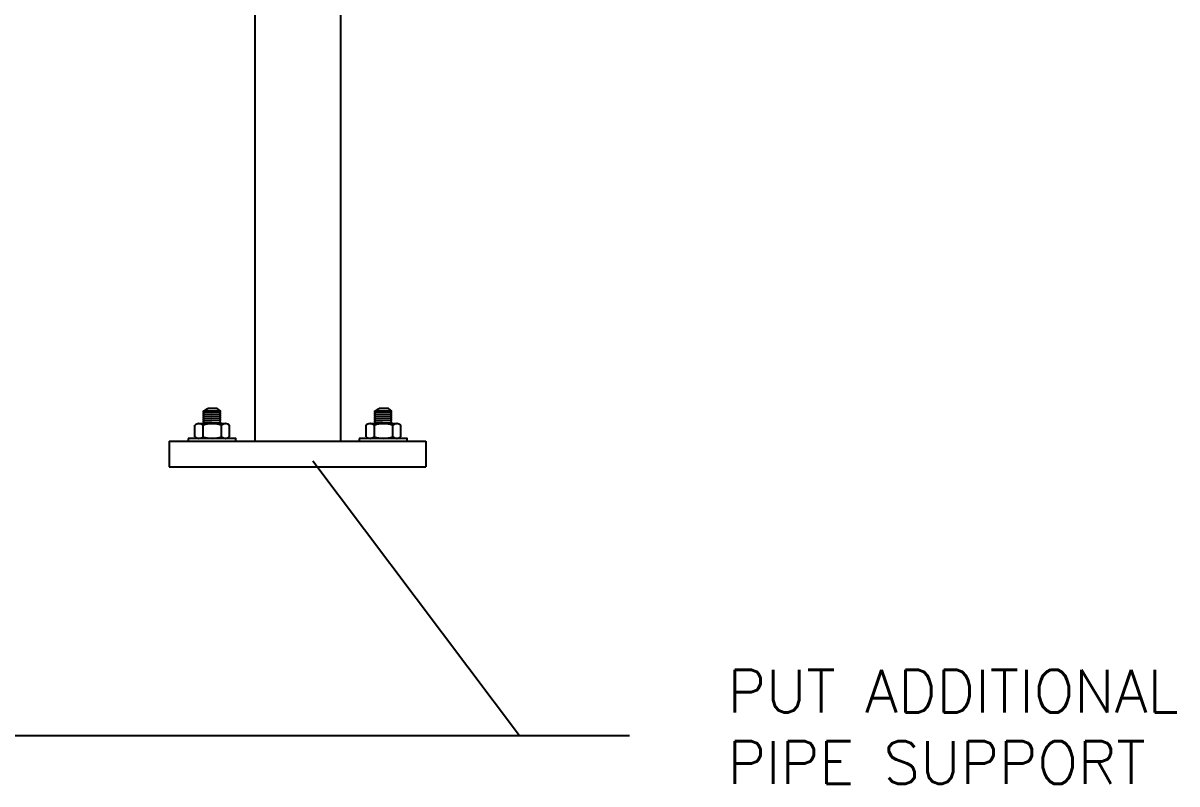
# Model space of a CAD drawing. Header units: inches. Extents: x 51172 to 63334, y -27893 to -10796.
# Drawn here: x 61473 to 62147, y -16783 to -16339 of the extents above; entities that cross this region are included whole.
import ezdxf

# ---------------------------------------------------------------- set-up
doc = ezdxf.new("R2010")
doc.units = ezdxf.units.IN
doc.header["$MEASUREMENT"] = 0
doc.layers.add('M-HVAC-PIPE-TEXT', color=2, linetype='Continuous', lineweight=25)
doc.styles.add('SIMS', font='simplex.shx')
doc.styles.get("Standard").update_dxf_attribs({"font": 'arial.ttf'})
doc.dimstyles.get("Standard").update_dxf_attribs({"dimtxt": 0.18, "dimasz": 0.18, "dimexe": 0.18, "dimexo": 0.0625, "dimgap": 0.09, "dimtad": 0, "dimtih": 1, "dimtoh": 1, "dimdec": 4, "dimzin": 0, "dimdsep": 46, "dimtxsty": 'Standard', "dimcen": 0.09, "dimadec": 0, "dimazin": 0, "dimtfac": 1, "dimtdec": 4, "dimtofl": 0, "dimtmove": 0, "dimatfit": 3, "dimfxl": 1, "dimtolj": 1, "dimtzin": 0, "dimarcsym": 0})

msp = doc.modelspace()

# ---------------------------------------------------------------- linework, layer by layer
at = {"color": 5}
for p, q in [((61608.62, -16066.86), (61608.62, -16583.06)), ((61658.62, -16066.86), (61658.62, -16583.06)), ((61579.13, -16565.25), (61581.24, -16564.03)), ((61586.75, -16564.03), (61581.24, -16564.03)), ((61588.73, -16565.54), (61586.75, -16564.03)), ((61679.13, -16565.25), (61681.24, -16564.03)), ((61686.75, -16564.03), (61681.24, -16564.03)), ((61688.73, -16565.54), (61686.75, -16564.03)), ((61578.31, -16568.23), (61579.12, -16567.61)), ((61578.31, -16568.23), (61579.13, -16568.86)), ((61578.35, -16567.02), (61579.12, -16567.61)), ((61578.36, -16565.84), (61579.13, -16565.25)), ((61578.36, -16565.84), (61579.13, -16566.43)), ((61578.36, -16567.02), (61579.13, -16566.43)), ((61578.36, -16569.46), (61579.13, -16568.86)), ((61578.36, -16569.46), (61579.13, -16570.05)), ((61578.36, -16570.64), (61579.13, -16570.05)), ((61578.36, -16570.64), (61579.13, -16571.24)), ((61579.13, -16565.25), (61588.36, -16565.25)), ((61579.13, -16566.43), (61587.96, -16566.14)), ((61579.13, -16567.62), (61587.96, -16567.32)), ((61579.13, -16568.86), (61587.96, -16568.51)), ((61579.13, -16570.05), (61587.96, -16569.7)), ((61579.13, -16571.24), (61587.96, -16570.88)), ((61588.73, -16565.54), (61587.96, -16566.14)), ((61588.73, -16566.73), (61587.96, -16566.14)), ((61588.73, -16566.73), (61587.96, -16567.32)), ((61588.73, -16567.92), (61587.96, -16567.32)), ((61588.73, -16567.92), (61587.96, -16568.51)), ((61588.73, -16569.1), (61587.96, -16568.51)), ((61588.73, -16569.1), (61587.96, -16569.7)), ((61588.73, -16570.29), (61587.96, -16569.7)), ((61588.73, -16570.29), (61587.96, -16570.88)), ((61588.73, -16571.48), (61587.96, -16570.88)), ((61678.31, -16568.23), (61679.12, -16567.61)), ((61678.31, -16568.23), (61679.13, -16568.86)), ((61678.35, -16567.02), (61679.12, -16567.61)), ((61678.36, -16565.84), (61679.13, -16565.25)), ((61678.36, -16565.84), (61679.13, -16566.43)), ((61678.36, -16567.02), (61679.13, -16566.43)), ((61678.36, -16569.46), (61679.13, -16568.86)), ((61678.36, -16569.46), (61679.13, -16570.05)), ((61678.36, -16570.64), (61679.13, -16570.05)), ((61678.36, -16570.64), (61679.13, -16571.24)), ((61679.13, -16565.25), (61688.36, -16565.25)), ((61679.13, -16566.43), (61687.96, -16566.14)), ((61679.13, -16567.62), (61687.96, -16567.32)), ((61679.13, -16568.86), (61687.96, -16568.51)), ((61679.13, -16570.05), (61687.96, -16569.7)), ((61679.13, -16571.24), (61687.96, -16570.88)), ((61688.73, -16565.54), (61687.96, -16566.14)), ((61688.73, -16566.73), (61687.96, -16566.14)), ((61688.73, -16566.73), (61687.96, -16567.32)), ((61688.73, -16567.92), (61687.96, -16567.32)), ((61688.73, -16567.92), (61687.96, -16568.51)), ((61688.73, -16569.1), (61687.96, -16568.51)), ((61688.73, -16569.1), (61687.96, -16569.7)), ((61688.73, -16570.29), (61687.96, -16569.7)), ((61688.73, -16570.29), (61687.96, -16570.88)), ((61688.73, -16571.48), (61687.96, -16570.88)), ((61573.61, -16580.45), (61573.61, -16573.8)), ((61575.86, -16572.82), (61591.59, -16572.82)), ((61578.36, -16571.83), (61579.13, -16571.24)), ((61578.36, -16571.83), (61579.13, -16572.42)), ((61578.36, -16573.8), (61578.36, -16580.45)), ((61578.61, -16572.82), (61579.13, -16572.42)), ((61579.13, -16572.42), (61587.96, -16572.07)), ((61588.73, -16571.48), (61587.96, -16572.07)), ((61588.73, -16572.66), (61587.96, -16572.07)), ((61588.73, -16572.66), (61588.53, -16572.82)), ((61589.22, -16580.45), (61589.22, -16573.8)), ((61593.96, -16580.45), (61593.96, -16573.8)), ((61673.61, -16580.45), (61673.61, -16573.8)), ((61675.86, -16572.82), (61691.59, -16572.82)), ((61678.36, -16571.83), (61679.13, -16571.24)), ((61678.36, -16571.83), (61679.13, -16572.42)), ((61678.36, -16573.8), (61678.36, -16580.45)), ((61678.61, -16572.82), (61679.13, -16572.42)), ((61679.13, -16572.42), (61687.96, -16572.07)), ((61688.73, -16571.48), (61687.96, -16572.07)), ((61688.73, -16572.66), (61687.96, -16572.07)), ((61688.73, -16572.66), (61688.53, -16572.82)), ((61689.22, -16580.45), (61689.22, -16573.8)), ((61693.96, -16580.45), (61693.96, -16573.8)), ((61558.62, -16583.06), (61708.62, -16583.06)), ((61558.62, -16583.06), (61558.62, -16598.06)), ((61708.62, -16583.06), (61708.62, -16598.06)), ((61558.62, -16598.06), (61708.62, -16598.06))]:
    msp.add_line(p, q, dxfattribs=at)
for points in [[(61569.66, -16581.43), (61569.66, -16583.06), (61597.57, -16583.06), (61597.57, -16581.43)], [(61669.66, -16581.43), (61669.66, -16583.06), (61697.57, -16583.06), (61697.57, -16581.43)]]:
    msp.add_lwpolyline(points, close=True, dxfattribs=at)
for centre, radius, start, end in [((61575.99, -16576.17), 3.35, 44.9141, 135.0859), ((61583.79, -16588.17), 15.36, 69.29132, 110.70868), ((61591.59, -16576.17), 3.35, 45.00876, 134.99124), ((61675.99, -16576.17), 3.35, 44.9141, 135.0859), ((61683.79, -16588.17), 15.36, 69.29132, 110.70868), ((61691.59, -16576.17), 3.35, 45.00876, 134.99124), ((61575.99, -16578.09), 3.35, 224.9141, 315.0859), ((61583.79, -16566.08), 15.36, 249.29132, 290.70868), ((61591.59, -16578.08), 3.35, 225.00876, 314.99124), ((61675.99, -16578.09), 3.35, 224.9141, 315.0859), ((61683.79, -16566.08), 15.36, 249.29132, 290.70868), ((61691.59, -16578.08), 3.35, 225.00876, 314.99124)]:
    msp.add_arc(centre, radius, start, end, dxfattribs=at)

# ---------------------------------------------------------------- texts
at = {"layer": 'M-HVAC-PIPE-TEXT', "color": 3, "insert": (61884.7, -16716.47, -422.18), "char_height": 25, "width": 646.0331, "attachment_point": 1, "style": 'SIMS'}
msp.add_mtext('\\A1;PUT ADDITIONAL\\PPIPE SUPPORT', dxfattribs=at)

# ---------------------------------------------------------------- leaders
at = {"color": 1}
for points in [[(60783.87, -16594.5), (60904.57, -16754.83), (61763.25, -16754.83)], [(61642.55, -16594.5), (61763.25, -16754.83), (61827.45, -16754.83)]]:
    msp.add_leader(points, dimstyle='Standard', override={"dimscale": 1, "dimasz": 0.08, "dimtad": 0, "dimfxl": 0.009}, dxfattribs=at)

doc.saveas('drawing.dxf')
